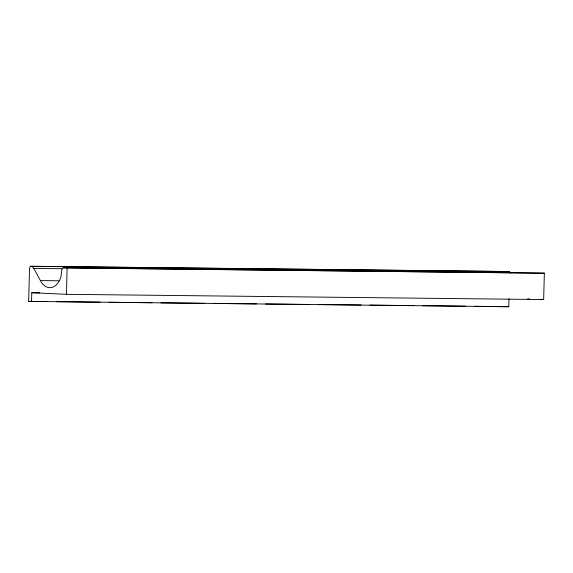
<?xml version="1.0" encoding="UTF-8"?>
<svg xmlns="http://www.w3.org/2000/svg" width="573" height="573" viewBox="0 0 573 573"><rect width="100%" height="100%" fill="white"/><g stroke="black" fill="none" stroke-linecap="round" stroke-linejoin="round"><path stroke-width="0.86" d="M508.974 298.834L508.767 306.741L28.65 301.377L29.517 268.243L30.462 266.259L507.692 271.487L509.211 271.559L510.529 273.106M31.536 301.513L31.766 292.724L39.809 292.81M63.252 267.77L544.35 273.178L543.662 299.55L66.432 294.321L67.12 267.949L63.252 267.77L61.805 269.561L60.939 276.895A18.343 12.054 -89.4 0 1 40.425 280.591L33.735 268.393L31.981 266.33L30.462 266.259M31.981 266.33L509.211 271.559M67.12 267.949L544.35 273.178M33.735 268.393L62.335 268.708M40.425 280.591L59.191 280.799M28.65 301.377L47.416 301.584M56.355 301.685L100.146 302.164M109.085 302.265L151.981 302.73M160.913 302.831L204.704 303.31M213.643 303.404L256.539 303.876M265.478 303.976L309.27 304.456M318.208 304.55L361.105 305.022M370.036 305.123L413.828 305.602M422.767 305.696L465.663 306.168M474.602 306.269L508.767 306.741M527.661 298.812L529.438 298.898M540.103 299.393L543.662 299.55M31.766 292.724L66.432 294.321"/></g></svg>
